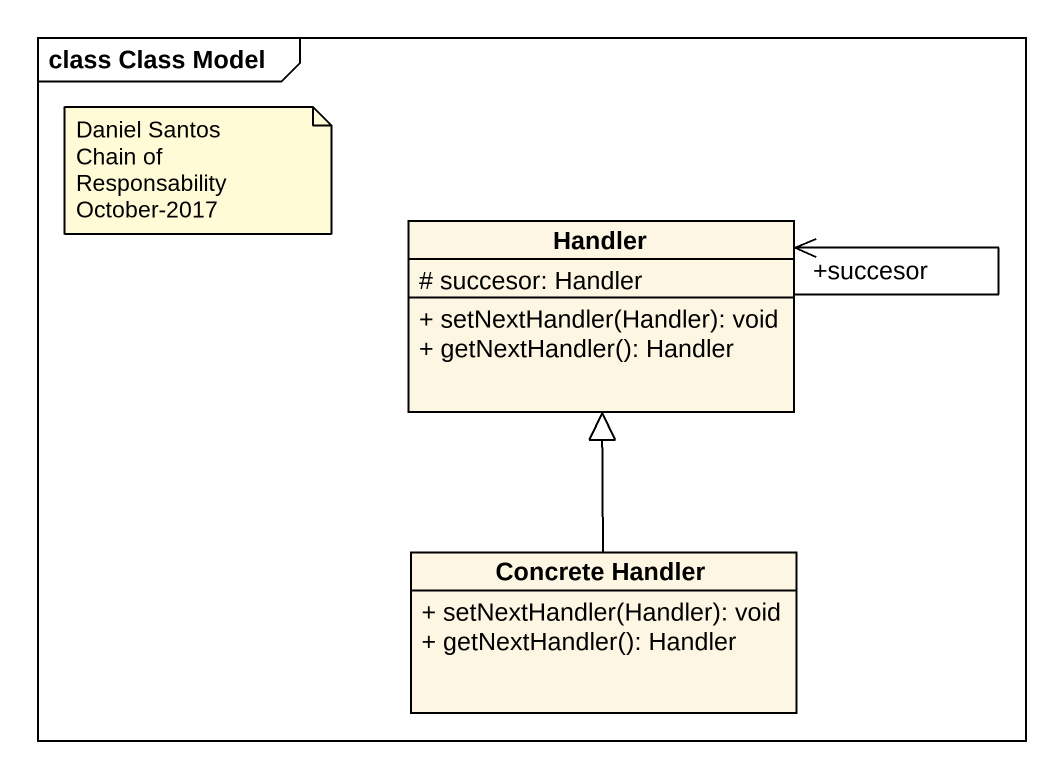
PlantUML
@startuml
mainframe class Class Model
hide circle
hide empty members
skinparam classAttributeIconSize 0
class Handler {
  # succesor: Handler
  + setNextHandler(Handler): void
  + getNextHandler(): Handler
}
class "Concrete Handler" as Concrete_Handler {
  + setNextHandler(Handler): void
  + getNextHandler(): Handler
}
Handler "+succesor" --> Handler
Concrete_Handler -up-|> Handler
note as N1
  Daniel Santos
  Chain of Responsability
  October-2017
end note
@enduml
